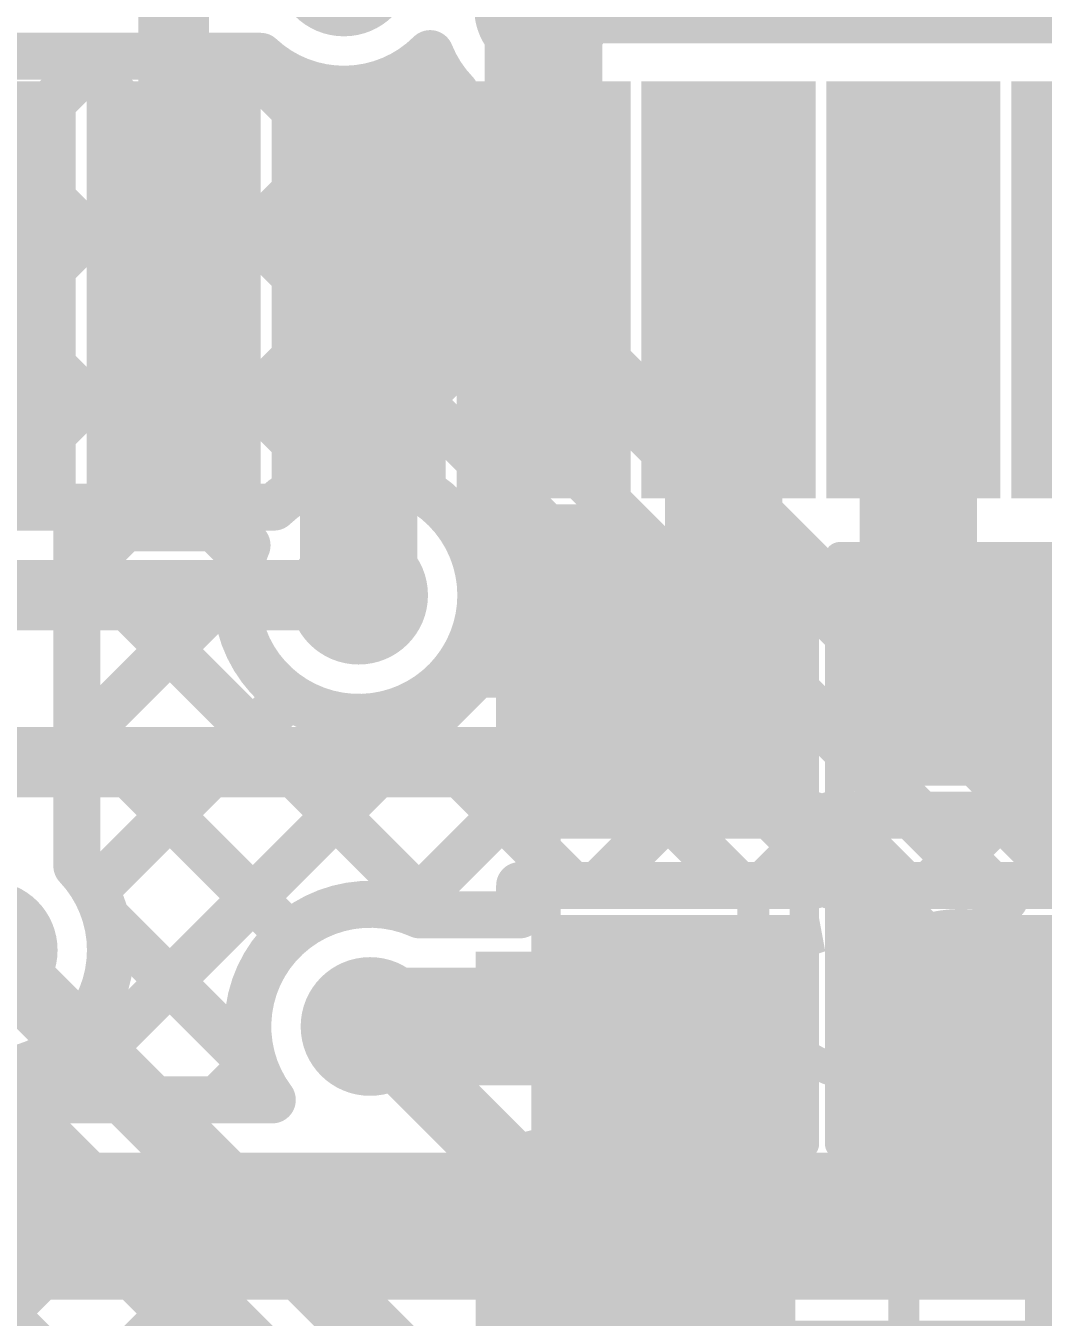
# Model space of a CAD drawing. Header units: millimetres. Extents: x -0.01 to 3.73, y -0.01 to 3.05.
# Drawn here: x 0.7284 to 0.9017, y 2.0945 to 2.3144 of the extents above; entities that cross this region are included whole.
import ezdxf

# ---------------------------------------------------------------- set-up
doc = ezdxf.new("R2010")
doc.units = ezdxf.units.MM
doc.header["$MEASUREMENT"] = 0
for name, color, linetype in [('BottomLayer', 5, 'Continuous'), ('TopLayer', 1, 'Continuous'), ('TopOverlay', 2, 'Continuous'), ('TopPaste', 8, 'Continuous'), ('TopSolder', 216, 'Continuous'), ('ViaHoleLayer', 16, 'Continuous')]:
    doc.layers.add(name, color=color, linetype=linetype)
doc.styles.add('Arial', font='', dxfattribs={"height": 0.2})
doc.styles.get('Arial').set_extended_font_data('Arial')

# ---------------------------------------------------------------- blocks, each defined once
blk = doc.blocks.new('32_TQFP_17')
at = {"layer": 'TopLayer'}
for points in [[(-0.09941, -0.13583), (-0.09941, -0.19882), (-0.12106, -0.19882), (-0.12106, -0.13583)], [(-0.06791, -0.13583), (-0.06791, -0.19882), (-0.08957, -0.19882), (-0.08957, -0.13583)], [(-0.03642, -0.13583), (-0.03642, -0.19882), (-0.05807, -0.19882), (-0.05807, -0.13583)], [(-0.00492, -0.13583), (-0.00492, -0.19882), (-0.02657, -0.19882), (-0.02657, -0.13583)], [(0.02657, -0.13583), (0.02657, -0.19882), (0.00492, -0.19882), (0.00492, -0.13583)], [(0.05807, -0.13583), (0.05807, -0.19882), (0.03642, -0.19882), (0.03642, -0.13583)], [(0.08957, -0.13583), (0.08957, -0.19882), (0.06791, -0.19882), (0.06791, -0.13583)]]:
    blk.add_hatch(color=1, dxfattribs=at).paths.add_polyline_path(points)
at = {"layer": 'TopPaste'}
for points in [[(-0.09941, -0.13583), (-0.09941, -0.19882), (-0.12106, -0.19882), (-0.12106, -0.13583)], [(-0.06791, -0.13583), (-0.06791, -0.19882), (-0.08957, -0.19882), (-0.08957, -0.13583)], [(-0.03642, -0.13583), (-0.03642, -0.19882), (-0.05807, -0.19882), (-0.05807, -0.13583)], [(-0.00492, -0.13583), (-0.00492, -0.19882), (-0.02657, -0.19882), (-0.02657, -0.13583)], [(0.02657, -0.13583), (0.02657, -0.19882), (0.00492, -0.19882), (0.00492, -0.13583)], [(0.05807, -0.13583), (0.05807, -0.19882), (0.03642, -0.19882), (0.03642, -0.13583)], [(0.08957, -0.13583), (0.08957, -0.19882), (0.06791, -0.19882), (0.06791, -0.13583)]]:
    blk.add_hatch(color=8, dxfattribs=at).paths.add_polyline_path(points)
at = {"layer": 'TopSolder'}
for points in [[(-0.09541, -0.13183), (-0.09541, -0.20282), (-0.12506, -0.20282), (-0.12506, -0.13183)], [(-0.06391, -0.13183), (-0.06391, -0.20282), (-0.09357, -0.20282), (-0.09357, -0.13183)], [(-0.03242, -0.13183), (-0.03242, -0.20282), (-0.06207, -0.20282), (-0.06207, -0.13183)], [(-0.00092, -0.13183), (-0.00092, -0.20282), (-0.03057, -0.20282), (-0.03057, -0.13183)], [(0.03057, -0.13183), (0.03057, -0.20282), (0.00092, -0.20282), (0.00092, -0.13183)], [(0.06207, -0.13183), (0.06207, -0.20282), (0.03242, -0.20282), (0.03242, -0.13183)], [(0.09357, -0.13183), (0.09357, -0.20282), (0.06391, -0.20282), (0.06391, -0.13183)]]:
    blk.add_hatch(color=216, dxfattribs=at).paths.add_polyline_path(points)
blk = doc.blocks.new('S______B______53')
at = {"layer": 'TopLayer'}
for points in [[(-0.045, -0.0175), (-0.045, 0.0175), (-0.015, 0.0175), (-0.015, -0.0175)], [(0.015, -0.0175), (0.015, 0.0175), (0.045, 0.0175), (0.045, -0.0175)]]:
    blk.add_hatch(color=1, dxfattribs=at).paths.add_polyline_path(points)
at = {"layer": 'TopPaste'}
for points in [[(-0.045, -0.0175), (-0.045, 0.0175), (-0.015, 0.0175), (-0.015, -0.0175)], [(0.015, -0.0175), (0.015, 0.0175), (0.045, 0.0175), (0.045, -0.0175)]]:
    blk.add_hatch(color=8, dxfattribs=at).paths.add_polyline_path(points)
at = {"layer": 'TopSolder'}
for points in [[(-0.049, -0.0215), (-0.049, 0.0215), (-0.011, 0.0215), (-0.011, -0.0215)], [(0.011, -0.0215), (0.011, 0.0215), (0.049, 0.0215), (0.049, -0.0215)]]:
    blk.add_hatch(color=216, dxfattribs=at).paths.add_polyline_path(points)
at = {"layer": 'TopOverlay', "const_width": 0.005}
for points in [[(-0.05, 0.022), (0.05, 0.022)], [(-0.05, 0.022), (-0.05, -0.022)], [(0.05, 0.022), (0.05, -0.022)], [(-0.05, -0.022), (0.05, -0.022)]]:
    blk.add_lwpolyline(points, dxfattribs=at)
at = {"layer": 'TopOverlay', "const_width": 0.0025}
for points in [[(-0.05125, 0.022, 1), (-0.04875, 0.022, 1)], [(-0.05125, 0.022, 1), (-0.04875, 0.022, 1)], [(0.04875, 0.022, 1), (0.05125, 0.022, 1)], [(0.04875, 0.022, 1), (0.05125, 0.022, 1)], [(-0.05125, -0.022, 1), (-0.04875, -0.022, 1)], [(-0.05125, -0.022, 1), (-0.04875, -0.022, 1)], [(0.04875, -0.022, 1), (0.05125, -0.022, 1)], [(0.04875, -0.022, 1), (0.05125, -0.022, 1)]]:
    blk.add_lwpolyline(points, format="xyb", close=True, dxfattribs=at)
blk = doc.blocks.new('S______B______58')
at = {"layer": 'TopLayer'}
for points in [[(-0.045, -0.0175), (-0.045, 0.0175), (-0.015, 0.0175), (-0.015, -0.0175)], [(0.015, -0.0175), (0.015, 0.0175), (0.045, 0.0175), (0.045, -0.0175)]]:
    blk.add_hatch(color=1, dxfattribs=at).paths.add_polyline_path(points)
at = {"layer": 'TopPaste'}
for points in [[(-0.045, -0.0175), (-0.045, 0.0175), (-0.015, 0.0175), (-0.015, -0.0175)], [(0.015, -0.0175), (0.015, 0.0175), (0.045, 0.0175), (0.045, -0.0175)]]:
    blk.add_hatch(color=8, dxfattribs=at).paths.add_polyline_path(points)
at = {"layer": 'TopSolder'}
for points in [[(-0.049, -0.0215), (-0.049, 0.0215), (-0.011, 0.0215), (-0.011, -0.0215)], [(0.011, -0.0215), (0.011, 0.0215), (0.049, 0.0215), (0.049, -0.0215)]]:
    blk.add_hatch(color=216, dxfattribs=at).paths.add_polyline_path(points)
at = {"layer": 'TopOverlay', "const_width": 0.005}
for points in [[(-0.05, 0.022), (0.05, 0.022)], [(-0.05, 0.022), (-0.05, -0.022)], [(0.05, 0.022), (0.05, -0.022)], [(-0.05, -0.022), (0.05, -0.022)]]:
    blk.add_lwpolyline(points, dxfattribs=at)
at = {"layer": 'TopOverlay', "const_width": 0.0025}
for points in [[(-0.05125, 0.022, 1), (-0.04875, 0.022, 1)], [(-0.05125, 0.022, 1), (-0.04875, 0.022, 1)], [(0.04875, 0.022, 1), (0.05125, 0.022, 1)], [(0.04875, 0.022, 1), (0.05125, 0.022, 1)], [(-0.05125, -0.022, 1), (-0.04875, -0.022, 1)], [(-0.05125, -0.022, 1), (-0.04875, -0.022, 1)], [(0.04875, -0.022, 1), (0.05125, -0.022, 1)], [(0.04875, -0.022, 1), (0.05125, -0.022, 1)]]:
    blk.add_lwpolyline(points, format="xyb", close=True, dxfattribs=at)

msp = doc.modelspace()

# ---------------------------------------------------------------- hatches: boundary and pattern name
at = {"layer": 'BottomLayer'}
h = msp.add_hatch(color=5, dxfattribs=at)
edge = h.paths.add_edge_path()
edge.add_arc((0.78257, 2.32443), 0.01181, 0, 360)
h = msp.add_hatch(color=5, dxfattribs=at)
edge = h.paths.add_edge_path()
edge.add_arc((0.81657, 2.31743), 0.01181, 0, 360)
h = msp.add_hatch(color=5, dxfattribs=at)
edge = h.paths.add_edge_path()
edge.add_arc((0.78508, 2.21745), 0.01181, 0, 360)
h = msp.add_hatch(color=5, dxfattribs=at)
edge = h.paths.add_edge_path()
edge.add_arc((0.722, 2.157), 0.01181, 0, 360)
h = msp.add_hatch(color=5, dxfattribs=at)
edge = h.paths.add_edge_path()
edge.add_arc((0.78702, 2.144), 0.01181, 0, 360)
h = msp.add_hatch(color=5, dxfattribs=at)
edge = h.paths.add_edge_path()
edge.add_arc((0.893, 2.145), 0.01181, 0, 360)
at = {"layer": 'TopLayer'}
h = msp.add_hatch(color=1, dxfattribs=at)
edge = h.paths.add_edge_path()
edge.add_arc((0.78257, 2.32443), 0.01181, 0, 360)
h = msp.add_hatch(color=1, dxfattribs=at)
edge = h.paths.add_edge_path()
edge.add_arc((0.81657, 2.31743), 0.01181, 0, 360)
h = msp.add_hatch(color=1, dxfattribs=at)
edge = h.paths.add_edge_path()
edge.add_arc((0.78508, 2.21745), 0.01181, 0, 360)
h = msp.add_hatch(color=1, dxfattribs=at)
edge = h.paths.add_edge_path()
edge.add_arc((0.722, 2.157), 0.01181, 0, 360)
h = msp.add_hatch(color=1, dxfattribs=at)
edge = h.paths.add_edge_path()
edge.add_arc((0.78702, 2.144), 0.01181, 0, 360)
h = msp.add_hatch(color=1, dxfattribs=at)
edge = h.paths.add_edge_path()
edge.add_arc((0.893, 2.145), 0.01181, 0, 360)
at = {"layer": 'ViaHoleLayer'}
h = msp.add_hatch(color=16, dxfattribs=at)
edge = h.paths.add_edge_path()
edge.add_arc((0.81657, 2.31743), 0.00591, 0, 360)
h = msp.add_hatch(color=16, dxfattribs=at)
edge = h.paths.add_edge_path()
edge.add_arc((0.78508, 2.21745), 0.00591, 0, 360)
h = msp.add_hatch(color=16, dxfattribs=at)
edge = h.paths.add_edge_path()
edge.add_arc((0.893, 2.145), 0.00591, 0, 360)
h = msp.add_hatch(color=16, dxfattribs=at)
edge = h.paths.add_edge_path()
edge.add_arc((0.78702, 2.144), 0.00591, 0, 360)

# ---------------------------------------------------------------- linework, layer by layer
at = {"layer": 'BottomLayer'}
for points, const_width in [([(0.81657, 2.31743), (1.1083, 2.31743)], 0.012), ([(0.81657, 2.26543), (0.81657, 2.31743)], 0.012), ([(0.54644, 2.30922), (0.76836, 2.30922)], 0.008), ([(0.65196, 2.30922), (0.72873, 2.23245)], 0.008), ([(0.66396, 2.23245), (0.74073, 2.30922)], 0.008), ([(0.68024, 2.30922), (0.75702, 2.23245)], 0.008), ([(0.69224, 2.23245), (0.7687, 2.30891)], 0.008), ([(0.70853, 2.30922), (0.7801, 2.23765)], 0.008), ([(0.72053, 2.23245), (0.79741, 2.30933)], 0.008), ([(0.73681, 2.30922), (0.84203, 2.204)], 0.008), ([(0.7651, 2.30922), (0.80157, 2.27274)], 0.008), ([(0.79493, 2.30768), (0.80157, 2.30103)], 0.008), ([(0.80157, 2.26543), (0.80157, 2.303)], 0.008), ([(0.74881, 2.23245), (0.80157, 2.28521)], 0.008), ([(0.81657, 2.26543), (0.94819, 2.13381)], 0.012), ([(0.78278, 2.23813), (0.80323, 2.25858)], 0.008), ([(0.80597, 2.25481), (0.89508, 2.16571)], 0.008), ([(0.8022, 2.22927), (0.81686, 2.24393)], 0.008), ([(0.63345, 2.23245), (0.77065, 2.23245)], 0.008), ([(0.80522, 2.204), (0.831, 2.22979)], 0.008), ([(0.63345, 2.21745), (0.78508, 2.21745)], 0.012), ([(0.8335, 2.204), (0.84514, 2.21564)], 0.008), ([(0.80528, 2.21247), (0.81375, 2.204)], 0.008), ([(0.80096, 2.204), (0.849, 2.204)], 0.008), ([(0.85961, 2.1996), (0.89341, 2.16581)], 0.008), ([(0.711, 2.189), (0.849, 2.189)], 0.012), ([(0.849, 2.189), (0.893, 2.145)], 0.012), ([(0.722, 2.157), (0.908, 1.971)], 0.012), ([(0.69875, 2.14929), (0.893, 1.95504)], 0.008), ([(0.78702, 2.144), (0.929, 2.00202)], 0.012), ([(0.72159, 2.13619), (0.893, 1.96479)], 0.008), ([(0.6215, 2.02028), (0.7295, 2.12829)], 0.008), ([(0.69875, 2.12101), (0.893, 1.92676)], 0.008), ([(0.6215, 1.992), (0.74364, 2.11414)], 0.008), ([(0.6215, 1.96371), (0.75779, 2.1)], 0.008)]:
    msp.add_lwpolyline(points, dxfattribs=dict(at, const_width=const_width))
for points, const_width in [([(0.81357, 2.31743, 1), (0.81957, 2.31743, 1)], 0.006), ([(0.81357, 2.31743, 1), (0.81957, 2.31743, 1)], 0.006), ([(0.79526, 2.30968, 1), (0.79926, 2.30968, 1)], 0.004), ([(0.79526, 2.30968, 1), (0.79926, 2.30968, 1)], 0.004), ([(0.73481, 2.30922, 1), (0.73881, 2.30922, 1)], 0.004), ([(0.73873, 2.30922, 1), (0.74273, 2.30922, 1)], 0.004), ([(0.7631, 2.30922, 1), (0.7671, 2.30922, 1)], 0.004), ([(0.76636, 2.30922, 1), (0.77036, 2.30922, 1)], 0.004), ([(0.76636, 2.30922, 1), (0.77036, 2.30922, 1)], 0.004), ([(0.7667, 2.30891, 1), (0.7707, 2.30891, 1)], 0.004), ([(0.79293, 2.30768, 1), (0.79693, 2.30768, 1)], 0.004), ([(0.79541, 2.30933, 1), (0.79941, 2.30933, 1)], 0.004), ([(0.79957, 2.303, 1), (0.80357, 2.303, 1)], 0.004), ([(0.79957, 2.303, 1), (0.80357, 2.303, 1)], 0.004), ([(0.79957, 2.30103, 1), (0.80357, 2.30103, 1)], 0.004), ([(0.79957, 2.28521, 1), (0.80357, 2.28521, 1)], 0.004), ([(0.79957, 2.27274, 1), (0.80357, 2.27274, 1)], 0.004), ([(0.81357, 2.26543, 1), (0.81957, 2.26543, 1)], 0.006), ([(0.81357, 2.26543, 1), (0.81957, 2.26543, 1)], 0.006), ([(0.79957, 2.26543, 1), (0.80357, 2.26543, 1)], 0.004), ([(0.79957, 2.26543, 1), (0.80357, 2.26543, 1)], 0.004), ([(0.79957, 2.26543, 1), (0.80357, 2.26543, 1)], 0.004), ([(0.80123, 2.25858, 1), (0.80523, 2.25858, 1)], 0.004), ([(0.80396, 2.25482, 1), (0.80796, 2.25482, 1)], 0.004), ([(0.80397, 2.25482, 1), (0.80797, 2.25482, 1)], 0.004), ([(0.80397, 2.25481, 1), (0.80797, 2.25481, 1)], 0.004), ([(0.81486, 2.24393, 1), (0.81886, 2.24393, 1)], 0.004), ([(0.7781, 2.23765, 1), (0.7821, 2.23765, 1)], 0.004), ([(0.78078, 2.23813, 1), (0.78478, 2.23813, 1)], 0.004), ([(0.72673, 2.23245, 1), (0.73073, 2.23245, 1)], 0.004), ([(0.74681, 2.23245, 1), (0.75081, 2.23245, 1)], 0.004), ([(0.75502, 2.23245, 1), (0.75902, 2.23245, 1)], 0.004), ([(0.76865, 2.23245, 1), (0.77265, 2.23245, 1)], 0.004), ([(0.76865, 2.23245, 1), (0.77265, 2.23245, 1)], 0.004), ([(0.8002, 2.22927, 1), (0.8042, 2.22927, 1)], 0.004), ([(0.829, 2.22979, 1), (0.833, 2.22979, 1)], 0.004), ([(0.78208, 2.21745, 1), (0.78808, 2.21745, 1)], 0.006), ([(0.80389, 2.21745, 1), (0.80789, 2.21745, 1)], 0.004), ([(0.80389, 2.21745, 1), (0.80789, 2.21745, 1)], 0.004), ([(0.84314, 2.21564, 1), (0.84714, 2.21564, 1)], 0.004), ([(0.80328, 2.21247, 1), (0.80728, 2.21247, 1)], 0.004), ([(0.79896, 2.204, 1), (0.80296, 2.204, 1)], 0.004), ([(0.79896, 2.204, 1), (0.80296, 2.204, 1)], 0.004), ([(0.80322, 2.204, 1), (0.80722, 2.204, 1)], 0.004), ([(0.81175, 2.204, 1), (0.81575, 2.204, 1)], 0.004), ([(0.8315, 2.204, 1), (0.8355, 2.204, 1)], 0.004), ([(0.84003, 2.204, 1), (0.84403, 2.204, 1)], 0.004), ([(0.847, 2.204, 1), (0.851, 2.204, 1)], 0.004), ([(0.847, 2.204, 1), (0.851, 2.204, 1)], 0.004), ([(0.847, 2.204, 1), (0.851, 2.204, 1)], 0.004), ([(0.8576, 2.19961, 1), (0.8616, 2.19961, 1)], 0.004), ([(0.85761, 2.19961, 1), (0.86161, 2.19961, 1)], 0.004), ([(0.85761, 2.1996, 1), (0.86161, 2.1996, 1)], 0.004), ([(0.846, 2.189, 1), (0.852, 2.189, 1)], 0.006), ([(0.846, 2.189, 1), (0.852, 2.189, 1)], 0.006), ([(0.89141, 2.16581, 1), (0.89541, 2.16581, 1)], 0.004), ([(0.89308, 2.16571, 1), (0.89708, 2.16571, 1)], 0.004), ([(0.89, 2.145, 1), (0.896, 2.145, 1)], 0.006), ([(0.78402, 2.144, 1), (0.79002, 2.144, 1)], 0.006), ([(0.7275, 2.12829, 1), (0.7315, 2.12829, 1)], 0.004), ([(0.74164, 2.11414, 1), (0.74564, 2.11414, 1)], 0.004), ([(0.75579, 2.1, 1), (0.75979, 2.1, 1)], 0.004)]:
    msp.add_lwpolyline(points, format="xyb", close=True, dxfattribs=dict(at, const_width=const_width))
at = {"layer": 'BottomLayer', "const_width": 0.008}
for points in [[(0.79726, 2.30968, -0.403787), (0.76836, 2.30922)], [(0.80157, 2.303, -0.096427), (0.79726, 2.30968)], [(0.80597, 2.25482, -0.198912), (0.80157, 2.26543)], [(0.80596, 2.25482, -0.198764), (0.80157, 2.26543)], [(0.77065, 2.23245, -0.661143), (0.80589, 2.21745)], [(0.80589, 2.21745, -0.17749), (0.80096, 2.204)], [(0.849, 2.204, -0.198912), (0.85961, 2.19961)], [(0.849, 2.204, -0.198764), (0.8596, 2.19961)]]:
    msp.add_lwpolyline(points, format="xyb", dxfattribs=at)
at = {"layer": 'TopLayer'}
for points, const_width in [([(0.75358, 2.26943), (0.75358, 2.33177)], 0.012), ([(0.81657, 2.26943), (0.81657, 2.31743)], 0.02), ([(0.78508, 2.21745), (0.78508, 2.26943)], 0.02), ([(0.84724, 2.26861), (0.84807, 2.26943)], 0.02), ([(0.84724, 2.20974), (0.84724, 2.26861)], 0.02), ([(0.87957, 2.26943), (0.88039, 2.26861)], 0.02), ([(0.88039, 2.21011), (0.88039, 2.26861)], 0.02), ([(0.73709, 2.22072), (0.7453, 2.22894)], 0.008), ([(0.73709, 2.22894), (0.74191, 2.22894)], 0.008), ([(0.73709, 2.22894), (0.74191, 2.22894)], 0.008), ([(0.73709, 2.17134), (0.73709, 2.22894)], 0.008), ([(0.74191, 2.22894), (0.76525, 2.22894)], 0.008), ([(0.76053, 2.22894), (0.76536, 2.22411)], 0.008), ([(0.80491, 2.22894), (0.82824, 2.22894)], 0.008), ([(0.8125, 2.18), (0.8125, 2.228)], 0.008), ([(0.8125, 2.228), (0.82824, 2.228)], 0.008), ([(0.73709, 2.2241), (0.79818, 2.163)], 0.008), ([(0.73709, 2.19244), (0.7644, 2.21975)], 0.008), ([(0.8415, 2.204), (0.84724, 2.20974)], 0.02), ([(0.88039, 2.21011), (0.8865, 2.204)], 0.02), ([(0.73272, 2.1315), (0.8125, 2.21128)], 0.008), ([(0.80528, 2.21247), (0.8125, 2.20525)], 0.008), ([(0.839, 2.204), (0.8415, 2.204)], 0.02), ([(0.8865, 2.204), (0.889, 2.204)], 0.02), ([(0.74014, 2.16721), (0.77326, 2.20032)], 0.008), ([(0.79174, 2.19773), (0.82147, 2.168)], 0.008), ([(0.73709, 2.19581), (0.77327, 2.15963)], 0.008), ([(0.79333, 2.16383), (0.8125, 2.183)], 0.008), ([(0.8125, 2.18), (0.8625, 2.18)], 0.008), ([(0.82579, 2.168), (0.83779, 2.18)], 0.008), ([(0.83775, 2.18), (0.84975, 2.168)], 0.008), ([(0.85407, 2.168), (0.86607, 2.18)], 0.008), ([(0.8655, 2.18), (0.9155, 2.18)], 0.008), ([(0.86603, 2.18), (0.87803, 2.168)], 0.008), ([(0.88235, 2.168), (0.89435, 2.18)], 0.008), ([(0.89432, 2.18), (0.90632, 2.168)], 0.008), ([(0.8125, 2.168), (0.8625, 2.168)], 0.008), ([(0.8125, 2.163), (0.8125, 2.168)], 0.008), ([(0.8655, 2.168), (0.9155, 2.168)], 0.008), ([(0.74206, 2.16256), (0.76731, 2.1373)], 0.008), ([(0.79551, 2.163), (0.8125, 2.163)], 0.008), ([(0.78702, 2.144), (0.839, 2.144)], 0.02), ([(0.73532, 2.14101), (0.74483, 2.1315)], 0.008), ([(0.761, 2.1315), (0.76719, 2.13769)], 0.008), ([(0.60828, 2.1315), (0.77038, 2.1315)], 0.008), ([(0.60828, 2.11), (1.1025, 2.11)], 0.025)]:
    msp.add_lwpolyline(points, dxfattribs=dict(at, const_width=const_width))
for points, const_width in [([(0.81157, 2.31743, 1), (0.82157, 2.31743, 1)], 0.01), ([(0.78008, 2.26943, 1), (0.79008, 2.26943, 1)], 0.01), ([(0.81157, 2.26943, 1), (0.82157, 2.26943, 1)], 0.01), ([(0.84224, 2.26861, 1), (0.85224, 2.26861, 1)], 0.01), ([(0.84224, 2.26861, 1), (0.85224, 2.26861, 1)], 0.01), ([(0.84307, 2.26943, 1), (0.85307, 2.26943, 1)], 0.01), ([(0.87457, 2.26943, 1), (0.88457, 2.26943, 1)], 0.01), ([(0.87539, 2.26861, 1), (0.88539, 2.26861, 1)], 0.01), ([(0.87539, 2.26861, 1), (0.88539, 2.26861, 1)], 0.01), ([(0.75058, 2.26943, 1), (0.75658, 2.26943, 1)], 0.006), ([(0.73509, 2.22894, 1), (0.73909, 2.22894, 1)], 0.004), ([(0.73509, 2.22894, 1), (0.73909, 2.22894, 1)], 0.004), ([(0.73509, 2.22894, 1), (0.73909, 2.22894, 1)], 0.004), ([(0.73991, 2.22894, 1), (0.74391, 2.22894, 1)], 0.004), ([(0.73991, 2.22894, 1), (0.74391, 2.22894, 1)], 0.004), ([(0.73991, 2.22894, 1), (0.74391, 2.22894, 1)], 0.004), ([(0.7433, 2.22894, 1), (0.7473, 2.22894, 1)], 0.004), ([(0.75853, 2.22894, 1), (0.76253, 2.22894, 1)], 0.004), ([(0.76325, 2.22894, 1), (0.76725, 2.22894, 1)], 0.004), ([(0.80291, 2.22894, 1), (0.80691, 2.22894, 1)], 0.004), ([(0.82624, 2.22894, 1), (0.83024, 2.22894, 1)], 0.004), ([(0.76408, 2.22594, 1), (0.76808, 2.22594, 1)], 0.004), ([(0.80208, 2.22594, 1), (0.80608, 2.22594, 1)], 0.004), ([(0.8105, 2.228, 1), (0.8145, 2.228, 1)], 0.004), ([(0.8105, 2.228, 1), (0.8145, 2.228, 1)], 0.004), ([(0.82624, 2.228, 1), (0.83024, 2.228, 1)], 0.004), ([(0.73509, 2.2241, 1), (0.73909, 2.2241, 1)], 0.004), ([(0.76336, 2.22411, 1), (0.76736, 2.22411, 1)], 0.004), ([(0.78008, 2.21745, 1), (0.79008, 2.21745, 1)], 0.01), ([(0.73509, 2.22072, 1), (0.73909, 2.22072, 1)], 0.004), ([(0.7624, 2.21975, 1), (0.7664, 2.21975, 1)], 0.004), ([(0.80389, 2.21745, 1), (0.80789, 2.21745, 1)], 0.004), ([(0.80389, 2.21745, 1), (0.80789, 2.21745, 1)], 0.004), ([(0.84224, 2.20974, 1), (0.85224, 2.20974, 1)], 0.01), ([(0.84224, 2.20974, 1), (0.85224, 2.20974, 1)], 0.01), ([(0.87539, 2.21011, 1), (0.88539, 2.21011, 1)], 0.01), ([(0.87539, 2.21011, 1), (0.88539, 2.21011, 1)], 0.01), ([(0.80328, 2.21247, 1), (0.80728, 2.21247, 1)], 0.004), ([(0.8105, 2.21128, 1), (0.8145, 2.21128, 1)], 0.004), ([(0.834, 2.204, 1), (0.844, 2.204, 1)], 0.01), ([(0.8365, 2.204, 1), (0.8465, 2.204, 1)], 0.01), ([(0.8365, 2.204, 1), (0.8465, 2.204, 1)], 0.01), ([(0.8815, 2.204, 1), (0.8915, 2.204, 1)], 0.01), ([(0.8815, 2.204, 1), (0.8915, 2.204, 1)], 0.01), ([(0.884, 2.204, 1), (0.894, 2.204, 1)], 0.01), ([(0.8105, 2.20525, 1), (0.8145, 2.20525, 1)], 0.004), ([(0.77126, 2.20032, 1), (0.77526, 2.20032, 1)], 0.004), ([(0.78974, 2.19773, 1), (0.79374, 2.19773, 1)], 0.004), ([(0.73509, 2.19581, 1), (0.73909, 2.19581, 1)], 0.004), ([(0.73509, 2.19244, 1), (0.73909, 2.19244, 1)], 0.004), ([(0.8105, 2.183, 1), (0.8145, 2.183, 1)], 0.004), ([(0.8105, 2.18, 1), (0.8145, 2.18, 1)], 0.004), ([(0.8105, 2.18, 1), (0.8145, 2.18, 1)], 0.004), ([(0.83575, 2.18, 1), (0.83975, 2.18, 1)], 0.004), ([(0.83579, 2.18, 1), (0.83979, 2.18, 1)], 0.004), ([(0.8605, 2.18, 1), (0.8645, 2.18, 1)], 0.004), ([(0.8635, 2.18, 1), (0.8675, 2.18, 1)], 0.004), ([(0.86403, 2.18, 1), (0.86803, 2.18, 1)], 0.004), ([(0.86407, 2.18, 1), (0.86807, 2.18, 1)], 0.004), ([(0.89232, 2.18, 1), (0.89632, 2.18, 1)], 0.004), ([(0.89235, 2.18, 1), (0.89635, 2.18, 1)], 0.004), ([(0.73509, 2.17134, 1), (0.73909, 2.17134, 1)], 0.004), ([(0.73509, 2.17134, 1), (0.73909, 2.17134, 1)], 0.004), ([(0.73814, 2.16721, 1), (0.74214, 2.16721, 1)], 0.004), ([(0.8105, 2.168, 1), (0.8145, 2.168, 1)], 0.004), ([(0.8105, 2.168, 1), (0.8145, 2.168, 1)], 0.004), ([(0.81947, 2.168, 1), (0.82347, 2.168, 1)], 0.004), ([(0.82379, 2.168, 1), (0.82779, 2.168, 1)], 0.004), ([(0.84775, 2.168, 1), (0.85175, 2.168, 1)], 0.004), ([(0.85207, 2.168, 1), (0.85607, 2.168, 1)], 0.004), ([(0.8605, 2.168, 1), (0.8645, 2.168, 1)], 0.004), ([(0.8635, 2.168, 1), (0.8675, 2.168, 1)], 0.004), ([(0.87603, 2.168, 1), (0.88003, 2.168, 1)], 0.004), ([(0.88035, 2.168, 1), (0.88435, 2.168, 1)], 0.004), ([(0.74006, 2.16256, 1), (0.74406, 2.16256, 1)], 0.004), ([(0.79133, 2.16383, 1), (0.79533, 2.16383, 1)], 0.004), ([(0.79351, 2.163, 1), (0.79751, 2.163, 1)], 0.004), ([(0.79351, 2.163, 1), (0.79751, 2.163, 1)], 0.004), ([(0.79618, 2.163, 1), (0.80018, 2.163, 1)], 0.004), ([(0.8105, 2.163, 1), (0.8145, 2.163, 1)], 0.004), ([(0.8105, 2.163, 1), (0.8145, 2.163, 1)], 0.004), ([(0.77127, 2.15963, 1), (0.77527, 2.15963, 1)], 0.004), ([(0.74081, 2.157, 1), (0.74481, 2.157, 1)], 0.004), ([(0.74081, 2.157, 1), (0.74481, 2.157, 1)], 0.004), ([(0.78202, 2.144, 1), (0.79202, 2.144, 1)], 0.01), ([(0.834, 2.144, 1), (0.844, 2.144, 1)], 0.01), ([(0.73332, 2.14101, 1), (0.73732, 2.14101, 1)], 0.004), ([(0.76519, 2.13769, 1), (0.76919, 2.13769, 1)], 0.004), ([(0.76531, 2.1373, 1), (0.76931, 2.1373, 1)], 0.004), ([(0.73072, 2.1315, 1), (0.73472, 2.1315, 1)], 0.004), ([(0.74283, 2.1315, 1), (0.74683, 2.1315, 1)], 0.004), ([(0.759, 2.1315, 1), (0.763, 2.1315, 1)], 0.004), ([(0.76838, 2.1315, 1), (0.77238, 2.1315, 1)], 0.004), ([(0.76838, 2.1315, 1), (0.77238, 2.1315, 1)], 0.004)]:
    msp.add_lwpolyline(points, format="xyb", close=True, dxfattribs=dict(at, const_width=const_width))
at = {"layer": 'TopLayer', "const_width": 0.008}
for points in [[(0.80589, 2.21745, -1.235776), (0.76608, 2.22594)], [(0.80408, 2.22594, -0.105456), (0.80589, 2.21745)], [(0.74281, 2.157, -1.485699), (0.70709, 2.17152)], [(0.73709, 2.17134, -0.192283), (0.74281, 2.157)], [(0.77038, 2.1315, -0.774253), (0.79551, 2.163)]]:
    msp.add_lwpolyline(points, format="xyb", dxfattribs=at)

# ---------------------------------------------------------------- block references
msp.add_blockref('32_TQFP_17', (0.83232, 2.43676))
at = {"rotation": 90}
for name, p in [('S______B______58', (0.839, 2.174)), ('S______B______53', (0.889, 2.174))]:
    msp.add_blockref(name, p, dxfattribs=at)

# ---------------------------------------------------------------- texts
at = {"layer": 'TopOverlay', "style": 'Arial'}
for s, p in [('SB1', (0.85501, 2.03986)), ('SB6', (0.90401, 2.03506))]:
    msp.add_text(s, height=0.05, rotation=90, dxfattribs=at).set_placement(p)

doc.saveas('drawing.dxf')
